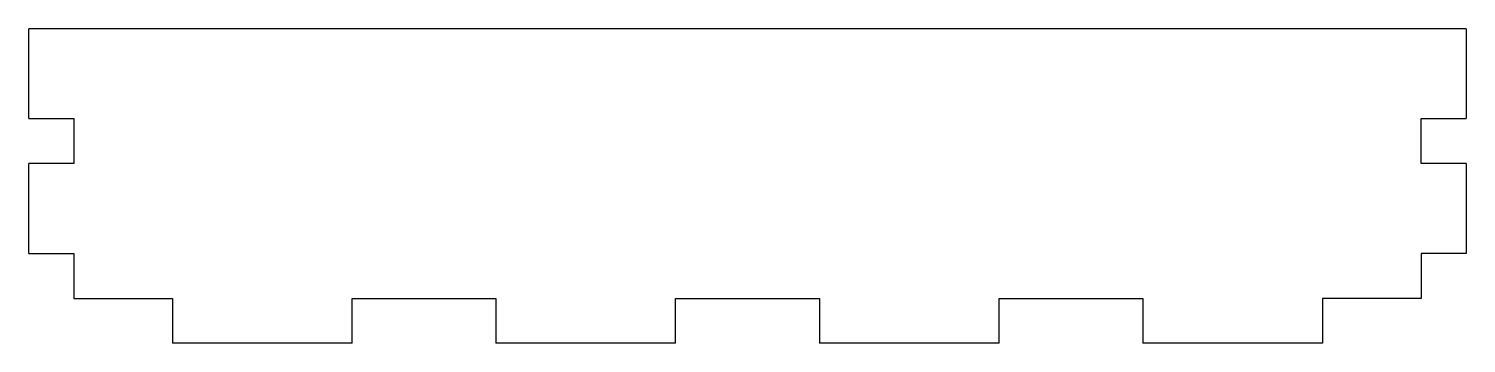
# Model space of a CAD drawing. Extents: x -80 to 80, y -4 to 31.
import ezdxf

# ---------------------------------------------------------------- set-up
doc = ezdxf.new("R2010")
doc.units = 0
doc.layers.add('VISIBLE', color=7, linetype='CONTINUOUS')

msp = doc.modelspace()

# ---------------------------------------------------------------- linework, layer by layer
at = {"layer": 'VISIBLE'}
for p, q in [((80, 30.91), (-80, 30.91)), ((-80, 20.91), (-80, 30.91)), ((80, 30.91), (80, 20.91)), ((-80, 20.91), (-75, 20.91)), ((-75, 20.91), (-75, 15.91)), ((75, 15.91), (75, 20.91)), ((75, 20.91), (80, 20.91)), ((-75, 15.91), (-80, 15.91)), ((-80, 5.91), (-80, 15.91)), ((80, 15.91), (75, 15.91)), ((80, 15.91), (80, 5.91)), ((-80, 5.91), (-75, 5.91)), ((-75, 5.91), (-75, 0.91)), ((75, 5.91), (75, 0.91)), ((80, 5.91), (75, 5.91)), ((-75, 0.91), (-64, 0.91)), ((-64, 0.91), (-64, -4.09)), ((-44, -4.09), (-44, 0.91)), ((-44, 0.91), (-28, 0.91)), ((-28, 0.91), (-28, -4.09)), ((-8, -4.09), (-8, 0.91)), ((-8, 0.91), (8, 0.91)), ((8, 0.91), (8, -4.09)), ((28, -4.09), (28, 0.91)), ((28, 0.91), (44, 0.91)), ((44, 0.91), (44, -4.09)), ((64, 0.91), (64, -4.09)), ((75, 0.91), (64, 0.91)), ((-44, -4.09), (-64, -4.09)), ((-8, -4.09), (-28, -4.09)), ((28, -4.09), (8, -4.09)), ((64, -4.09), (44, -4.09))]:
    msp.add_line(p, q, dxfattribs=at)

doc.saveas('drawing.dxf')
